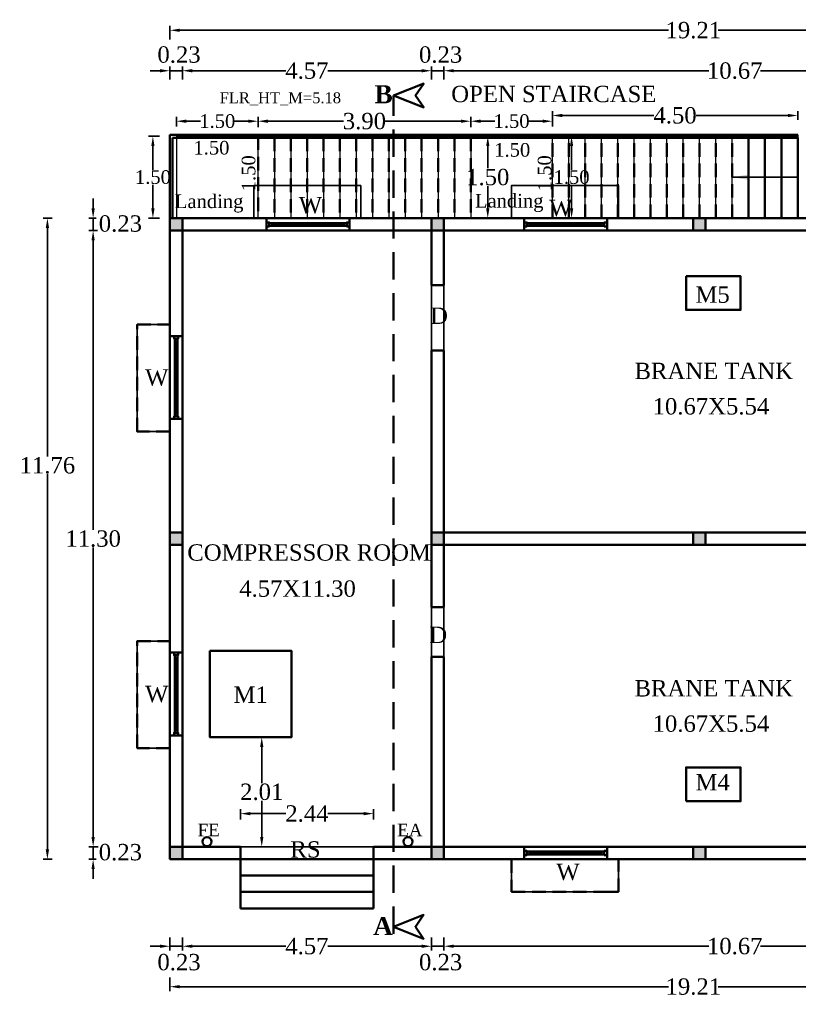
# Model space of a CAD drawing. Header units: metres. Extents: x 147 to 5559, y -3930 to 29.
# Drawn here: x 4047.87 to 4062.18, y -1621.3 to -1603.36 of the extents above; entities that cross this region are included whole.
import ezdxf
from ezdxf.enums import TextEntityAlignment as Align

# ---------------------------------------------------------------- set-up
doc = ezdxf.new("R2010")
doc.units = ezdxf.units.M
doc.header["$MEASUREMENT"] = 0
doc.header["$PDMODE"] = 66
doc.linetypes.add('DASHED', pattern=[0.75, 0.5, -0.25])
doc.linetypes.add('DASHED2', pattern=[0.375, 0.25, -0.125])
doc.layers.add('BLK_1_FLR_0_BLT_UP_AREA', color=45, linetype='Continuous', plot=False)
for name, color, linetype in [('BLK_1_FLR_0_CARPET_AREA', 10, 'Continuous'), ('BLK_1_FLR_0_CHAJJA', 6, 'Continuous'), ('BLK_1_FLR_0_EXIT_WIDTH_DOOR', 2, 'Continuous'), ('BLK_1_FLR_0_REGULAR_ROOM_1', 117, 'Continuous'), ('BLK_1_FLR_0_STAIR_1', 1, 'Continuous')]:
    doc.layers.add(name, color=color, linetype=linetype)
for name, color, linetype, lineweight in [('BLK_1_FLR_0_STAIR_1_FLIGHT_1', 7, 'Continuous', 0), ('BLK_1_FLR_0_STAIR_1_FLIGHT_2', 7, 'Continuous', 0), ('BLK_1_FLR_0_STAIR_1_LANDING_1', 7, 'Continuous', 0), ('DIST_EXIT', 7, 'Continuous', 0)]:
    doc.layers.add(name, color=color, linetype=linetype, lineweight=lineweight)
doc.styles.get("Standard").update_dxf_attribs({"font": 'times.ttf'})
doc.dimstyles.get("Standard").update_dxf_attribs({"dimtxt": 0.3, "dimasz": 0.18, "dimexe": 0.08, "dimexo": 0.5, "dimgap": 0.09, "dimtad": 0, "dimtih": 1, "dimtoh": 1, "dimzin": 0, "dimdsep": 46, "dimtxsty": 'Standard', "dimcen": 0.09, "dimadec": 0, "dimazin": 0, "dimtfac": 1, "dimtofl": 0, "dimtmove": 0, "dimatfit": 3, "dimfxl": 0, "dimtolj": 1, "dimtzin": 0, "dimarcsym": 0})
doc.dimstyles.new('STANDARD$0', dxfattribs={"dimtxt": 0.3, "dimasz": 0.18, "dimexe": 0.08, "dimexo": 0.5, "dimgap": 0.01, "dimtad": 0, "dimtih": 1, "dimtoh": 1, "dimzin": 1, "dimdsep": 46, "dimtxsty": 'Standard', "dimcen": 0.1, "dimadec": 3, "dimazin": 0, "dimtfac": 1, "dimtmove": 0, "dimatfit": 3, "dimfxl": 0, "dimtolj": 1, "dimtzin": 0, "dimarcsym": 0})

# ---------------------------------------------------------------- blocks, each defined once
blk = doc.blocks.new('*D10')
at = {"color": 0, "lineweight": -2}
for p, q in [((4048.463, -1607.004), (4048.297, -1607.004)), ((4048.377, -1607.184), (4048.377, -1611.377)), ((4048.377, -1618.584), (4048.377, -1611.703)), ((4048.463, -1618.764), (4048.297, -1618.764))]:
    blk.add_line(p, q, dxfattribs=at)
at = {"color": 0, "lineweight": 35}
for points in [[(4048.347, -1607.184), (4048.407, -1607.184), (4048.377, -1607.004)], [(4048.347, -1618.584), (4048.407, -1618.584), (4048.377, -1618.764)]]:
    blk.add_solid(points, dxfattribs=at)
at = {"layer": 'Defpoints', "color": 0, "lineweight": 35}
for p in [(4048.963, -1607.004), (4048.377, -1618.764), (4048.963, -1618.764)]:
    blk.add_point(p, dxfattribs=at)
at = {"color": 0, "lineweight": 35, "insert": (4048.377, -1611.54), "char_height": 0.3, "attachment_point": 5}
blk.add_mtext('\\A1;11.76', dxfattribs=at)
blk = doc.blocks.new('*D11')
at = {"color": 0, "lineweight": -2}
for p, q in [((4049.216, -1606.824), (4049.216, -1606.644)), ((4049.271, -1607.004), (4049.136, -1607.004)), ((4049.216, -1607.004), (4049.216, -1607.234)), ((4049.271, -1607.234), (4049.136, -1607.234)), ((4049.216, -1607.414), (4049.216, -1607.594))]:
    blk.add_line(p, q, dxfattribs=at)
at = {"color": 0, "lineweight": 35}
for points in [[(4049.186, -1606.824), (4049.246, -1606.824), (4049.216, -1607.004)], [(4049.186, -1607.414), (4049.246, -1607.414), (4049.216, -1607.234)]]:
    blk.add_solid(points, dxfattribs=at)
at = {"layer": 'Defpoints', "color": 0, "lineweight": 35}
for p in [(4049.771, -1607.004), (4049.216, -1607.234), (4049.771, -1607.234)]:
    blk.add_point(p, dxfattribs=at)
at = {"color": 0, "lineweight": 35, "insert": (4049.716, -1607.106), "char_height": 0.3, "attachment_point": 5}
blk.add_mtext('\\A1;0.23', dxfattribs=at)
blk = doc.blocks.new('*D12')
at = {"color": 0, "lineweight": -2}
for p, q in [((4050.854, -1604.464), (4050.854, -1604.221)), ((4051.034, -1604.301), (4052.754, -1604.301)), ((4055.244, -1604.301), (4053.523, -1604.301)), ((4055.424, -1604.464), (4055.424, -1604.221))]:
    blk.add_line(p, q, dxfattribs=at)
at = {"color": 0, "lineweight": 35}
for points in [[(4051.034, -1604.271), (4051.034, -1604.331), (4050.854, -1604.301)], [(4055.244, -1604.271), (4055.244, -1604.331), (4055.424, -1604.301)]]:
    blk.add_solid(points, dxfattribs=at)
at = {"layer": 'Defpoints', "color": 0, "lineweight": 35}
for p in [(4055.424, -1604.301), (4050.854, -1604.964), (4055.424, -1604.964)]:
    blk.add_point(p, dxfattribs=at)
at = {"color": 0, "lineweight": 35, "insert": (4053.139, -1604.301), "char_height": 0.3, "attachment_point": 5}
blk.add_mtext('\\A1;4.57', dxfattribs=at)
blk = doc.blocks.new('*D13')
at = {"color": 0, "lineweight": -2}
for p, q in [((4050.624, -1603.73), (4050.624, -1603.479)), ((4050.804, -1603.559), (4059.773, -1603.559)), ((4069.654, -1603.559), (4060.684, -1603.559)), ((4069.834, -1603.73), (4069.834, -1603.479))]:
    blk.add_line(p, q, dxfattribs=at)
at = {"color": 0, "lineweight": 35}
for points in [[(4050.804, -1603.529), (4050.804, -1603.589), (4050.624, -1603.559)], [(4069.654, -1603.529), (4069.654, -1603.589), (4069.834, -1603.559)]]:
    blk.add_solid(points, dxfattribs=at)
at = {"layer": 'Defpoints', "color": 0, "lineweight": 35}
for p in [(4069.834, -1603.559), (4050.624, -1604.23), (4069.834, -1604.23)]:
    blk.add_point(p, dxfattribs=at)
at = {"color": 0, "lineweight": 35, "insert": (4060.229, -1603.559), "char_height": 0.3, "attachment_point": 5}
blk.add_mtext('\\A1;19.21', dxfattribs=at)
blk = doc.blocks.new('*D14')
at = {"color": 0, "lineweight": -2}
for p, q in [((4050.444, -1604.301), (4050.264, -1604.301)), ((4050.624, -1604.464), (4050.624, -1604.221)), ((4050.854, -1604.301), (4050.624, -1604.301)), ((4050.854, -1604.464), (4050.854, -1604.221)), ((4051.034, -1604.301), (4051.214, -1604.301))]:
    blk.add_line(p, q, dxfattribs=at)
at = {"color": 0, "lineweight": 35}
for points in [[(4050.444, -1604.271), (4050.444, -1604.331), (4050.624, -1604.301)], [(4051.034, -1604.271), (4051.034, -1604.331), (4050.854, -1604.301)]]:
    blk.add_solid(points, dxfattribs=at)
at = {"layer": 'Defpoints', "color": 0, "lineweight": 35}
for p in [(4050.624, -1604.301), (4050.624, -1604.964), (4050.854, -1604.964)]:
    blk.add_point(p, dxfattribs=at)
at = {"color": 0, "lineweight": 35, "insert": (4050.792, -1604.007), "char_height": 0.3, "attachment_point": 5}
blk.add_mtext('\\A1;0.23', dxfattribs=at)
blk = doc.blocks.new('*D15')
at = {"color": 0, "lineweight": -2}
for p, q in [((4049.299, -1607.234), (4049.136, -1607.234)), ((4049.216, -1607.414), (4049.216, -1612.721)), ((4049.216, -1618.354), (4049.216, -1613.048)), ((4049.306, -1618.534), (4049.136, -1618.534))]:
    blk.add_line(p, q, dxfattribs=at)
at = {"color": 0, "lineweight": 35}
for points in [[(4049.186, -1607.414), (4049.246, -1607.414), (4049.216, -1607.234)], [(4049.186, -1618.354), (4049.246, -1618.354), (4049.216, -1618.534)]]:
    blk.add_solid(points, dxfattribs=at)
at = {"layer": 'Defpoints', "color": 0, "lineweight": 35}
for p in [(4049.216, -1607.234), (4049.799, -1607.234), (4049.806, -1618.534)]:
    blk.add_point(p, dxfattribs=at)
at = {"color": 0, "lineweight": 35, "insert": (4049.216, -1612.884), "char_height": 0.3, "attachment_point": 5}
blk.add_mtext('\\A1;11.30', dxfattribs=at)
blk = doc.blocks.new('*D16')
at = {"color": 0, "lineweight": -2}
for p, q in [((4055.654, -1604.464), (4055.654, -1604.221)), ((4055.834, -1604.301), (4060.516, -1604.301)), ((4066.144, -1604.301), (4061.461, -1604.301)), ((4066.324, -1604.464), (4066.324, -1604.221))]:
    blk.add_line(p, q, dxfattribs=at)
at = {"color": 0, "lineweight": 35}
for points in [[(4055.834, -1604.271), (4055.834, -1604.331), (4055.654, -1604.301)], [(4066.144, -1604.271), (4066.144, -1604.331), (4066.324, -1604.301)]]:
    blk.add_solid(points, dxfattribs=at)
at = {"layer": 'Defpoints', "color": 0, "lineweight": 35}
for p in [(4066.324, -1604.301), (4055.654, -1604.964), (4066.324, -1604.964)]:
    blk.add_point(p, dxfattribs=at)
at = {"color": 0, "lineweight": 35, "insert": (4060.989, -1604.301), "char_height": 0.3, "attachment_point": 5}
blk.add_mtext('\\A1;10.67', dxfattribs=at)
blk = doc.blocks.new('*D17')
at = {"color": 0, "lineweight": -2}
for p, q in [((4055.244, -1604.301), (4055.064, -1604.301)), ((4055.424, -1604.464), (4055.424, -1604.221)), ((4055.654, -1604.301), (4055.424, -1604.301)), ((4055.654, -1604.464), (4055.654, -1604.221)), ((4055.834, -1604.301), (4056.014, -1604.301))]:
    blk.add_line(p, q, dxfattribs=at)
at = {"color": 0, "lineweight": 35}
for points in [[(4055.244, -1604.271), (4055.244, -1604.331), (4055.424, -1604.301)], [(4055.834, -1604.271), (4055.834, -1604.331), (4055.654, -1604.301)]]:
    blk.add_solid(points, dxfattribs=at)
at = {"layer": 'Defpoints', "color": 0, "lineweight": 35}
for p in [(4055.424, -1604.301), (4055.424, -1604.964), (4055.654, -1604.964)]:
    blk.add_point(p, dxfattribs=at)
at = {"color": 0, "lineweight": 35, "insert": (4055.592, -1604.007), "char_height": 0.3, "attachment_point": 5}
blk.add_mtext('\\A1;0.23', dxfattribs=at)
blk = doc.blocks.new('*D21')
at = {"color": 0, "lineweight": -2}
for p, q in [((4049.216, -1618.354), (4049.216, -1618.174)), ((4049.271, -1618.534), (4049.136, -1618.534)), ((4049.216, -1618.534), (4049.216, -1618.764)), ((4049.271, -1618.764), (4049.136, -1618.764)), ((4049.216, -1618.944), (4049.216, -1619.124))]:
    blk.add_line(p, q, dxfattribs=at)
at = {"color": 0, "lineweight": 35}
for points in [[(4049.186, -1618.354), (4049.246, -1618.354), (4049.216, -1618.534)], [(4049.186, -1618.944), (4049.246, -1618.944), (4049.216, -1618.764)]]:
    blk.add_solid(points, dxfattribs=at)
at = {"layer": 'Defpoints', "color": 0, "lineweight": 35}
for p in [(4049.771, -1618.534), (4049.216, -1618.764), (4049.771, -1618.764)]:
    blk.add_point(p, dxfattribs=at)
at = {"color": 0, "lineweight": 35, "insert": (4049.716, -1618.636), "char_height": 0.3, "attachment_point": 5}
blk.add_mtext('\\A1;0.23', dxfattribs=at)
blk = doc.blocks.new('*D26')
at = {"color": 0, "lineweight": -2}
for p, q in [((4050.854, -1620.197), (4050.854, -1620.439)), ((4055.424, -1620.197), (4055.424, -1620.439)), ((4051.034, -1620.359), (4052.754, -1620.359)), ((4055.244, -1620.359), (4053.523, -1620.359))]:
    blk.add_line(p, q, dxfattribs=at)
at = {"color": 0, "lineweight": 35}
for points in [[(4051.034, -1620.329), (4051.034, -1620.389), (4050.854, -1620.359)], [(4055.244, -1620.329), (4055.244, -1620.389), (4055.424, -1620.359)]]:
    blk.add_solid(points, dxfattribs=at)
at = {"layer": 'Defpoints', "color": 0, "lineweight": 35}
for p in [(4050.854, -1619.697), (4055.424, -1619.697), (4055.424, -1620.359)]:
    blk.add_point(p, dxfattribs=at)
at = {"color": 0, "lineweight": 35, "insert": (4053.139, -1620.359), "char_height": 0.3, "attachment_point": 5}
blk.add_mtext('\\A1;4.57', dxfattribs=at)
blk = doc.blocks.new('*D27')
at = {"color": 0, "lineweight": -2}
for p, q in [((4050.624, -1620.93), (4050.624, -1621.181)), ((4069.834, -1620.93), (4069.834, -1621.181)), ((4050.804, -1621.101), (4059.773, -1621.101)), ((4069.654, -1621.101), (4060.684, -1621.101))]:
    blk.add_line(p, q, dxfattribs=at)
at = {"color": 0, "lineweight": 35}
for points in [[(4050.804, -1621.071), (4050.804, -1621.131), (4050.624, -1621.101)], [(4069.654, -1621.071), (4069.654, -1621.131), (4069.834, -1621.101)]]:
    blk.add_solid(points, dxfattribs=at)
at = {"layer": 'Defpoints', "color": 0, "lineweight": 35}
for p in [(4050.624, -1620.43), (4069.834, -1620.43), (4069.834, -1621.101)]:
    blk.add_point(p, dxfattribs=at)
at = {"color": 0, "lineweight": 35, "insert": (4060.229, -1621.101), "char_height": 0.3, "attachment_point": 5}
blk.add_mtext('\\A1;19.21', dxfattribs=at)
blk = doc.blocks.new('*D28')
at = {"color": 0, "lineweight": -2}
for p, q in [((4050.624, -1620.197), (4050.624, -1620.439)), ((4050.854, -1620.197), (4050.854, -1620.439)), ((4050.444, -1620.359), (4050.264, -1620.359)), ((4050.854, -1620.359), (4050.624, -1620.359)), ((4051.034, -1620.359), (4051.214, -1620.359))]:
    blk.add_line(p, q, dxfattribs=at)
at = {"color": 0, "lineweight": 35}
for points in [[(4050.444, -1620.329), (4050.444, -1620.389), (4050.624, -1620.359)], [(4051.034, -1620.329), (4051.034, -1620.389), (4050.854, -1620.359)]]:
    blk.add_solid(points, dxfattribs=at)
at = {"layer": 'Defpoints', "color": 0, "lineweight": 35}
for p in [(4050.624, -1619.697), (4050.854, -1619.697), (4050.624, -1620.359)]:
    blk.add_point(p, dxfattribs=at)
at = {"color": 0, "lineweight": 35, "insert": (4050.792, -1620.653), "char_height": 0.3, "attachment_point": 5}
blk.add_mtext('\\A1;0.23', dxfattribs=at)
blk = doc.blocks.new('*D29')
at = {"color": 0, "lineweight": -2}
for p, q in [((4055.654, -1620.197), (4055.654, -1620.439)), ((4066.324, -1620.197), (4066.324, -1620.439)), ((4055.834, -1620.359), (4060.516, -1620.359)), ((4066.144, -1620.359), (4061.461, -1620.359))]:
    blk.add_line(p, q, dxfattribs=at)
at = {"color": 0, "lineweight": 35}
for points in [[(4055.834, -1620.329), (4055.834, -1620.389), (4055.654, -1620.359)], [(4066.144, -1620.329), (4066.144, -1620.389), (4066.324, -1620.359)]]:
    blk.add_solid(points, dxfattribs=at)
at = {"layer": 'Defpoints', "color": 0, "lineweight": 35}
for p in [(4055.654, -1619.697), (4066.324, -1619.697), (4066.324, -1620.359)]:
    blk.add_point(p, dxfattribs=at)
at = {"color": 0, "lineweight": 35, "insert": (4060.989, -1620.359), "char_height": 0.3, "attachment_point": 5}
blk.add_mtext('\\A1;10.67', dxfattribs=at)
blk = doc.blocks.new('*D30')
at = {"color": 0, "lineweight": -2}
for p, q in [((4055.424, -1620.197), (4055.424, -1620.439)), ((4055.654, -1620.197), (4055.654, -1620.439)), ((4055.244, -1620.359), (4055.064, -1620.359)), ((4055.654, -1620.359), (4055.424, -1620.359)), ((4055.834, -1620.359), (4056.014, -1620.359))]:
    blk.add_line(p, q, dxfattribs=at)
at = {"color": 0, "lineweight": 35}
for points in [[(4055.244, -1620.329), (4055.244, -1620.389), (4055.424, -1620.359)], [(4055.834, -1620.329), (4055.834, -1620.389), (4055.654, -1620.359)]]:
    blk.add_solid(points, dxfattribs=at)
at = {"layer": 'Defpoints', "color": 0, "lineweight": 35}
for p in [(4055.424, -1619.697), (4055.654, -1619.697), (4055.424, -1620.359)]:
    blk.add_point(p, dxfattribs=at)
at = {"color": 0, "lineweight": 35, "insert": (4055.592, -1620.653), "char_height": 0.3, "attachment_point": 5}
blk.add_mtext('\\A1;0.23', dxfattribs=at)
blk = doc.blocks.new('*D96')
at = {"layer": 'BLK_1_FLR_0_EXIT_WIDTH_DOOR', "color": 0, "lineweight": -2}
for p, q in [((4051.919, -1618.034), (4051.919, -1617.847)), ((4052.099, -1617.927), (4052.754, -1617.927)), ((4054.179, -1617.927), (4053.524, -1617.927)), ((4054.359, -1618.034), (4054.359, -1617.847))]:
    blk.add_line(p, q, dxfattribs=at)
at = {"layer": 'BLK_1_FLR_0_EXIT_WIDTH_DOOR', "color": 0, "lineweight": 35}
for points in [[(4052.099, -1617.897), (4052.099, -1617.957), (4051.919, -1617.927)], [(4054.179, -1617.897), (4054.179, -1617.957), (4054.359, -1617.927)]]:
    blk.add_solid(points, dxfattribs=at)
at = {"layer": 'Defpoints', "color": 0, "lineweight": 35}
for p in [(4054.359, -1617.927), (4051.919, -1618.534), (4054.359, -1618.534)]:
    blk.add_point(p, dxfattribs=at)
at = {"layer": 'BLK_1_FLR_0_EXIT_WIDTH_DOOR', "color": 0, "lineweight": 35, "insert": (4053.139, -1617.927), "char_height": 0.3, "attachment_point": 5}
blk.add_mtext('\\A1;2.44', dxfattribs=at)
blk = doc.blocks.new('*D97')
at = {"layer": 'Defpoints', "color": 0, "lineweight": 35}
for p in [(4052.496, -1616.524), (4052.31, -1618.534), (4052.496, -1618.534)]:
    blk.add_point(p, dxfattribs=at)
at = {"layer": 'DIST_EXIT', "color": 0, "lineweight": -2}
for p, q in [((4051.996, -1616.524), (4052.23, -1616.524)), ((4052.31, -1616.704), (4052.31, -1617.366)), ((4052.31, -1618.354), (4052.31, -1617.692)), ((4051.996, -1618.534), (4052.23, -1618.534))]:
    blk.add_line(p, q, dxfattribs=at)
at = {"layer": 'DIST_EXIT', "color": 0, "lineweight": 35}
for points in [[(4052.28, -1616.704), (4052.34, -1616.704), (4052.31, -1616.524)], [(4052.28, -1618.354), (4052.34, -1618.354), (4052.31, -1618.534)]]:
    blk.add_solid(points, dxfattribs=at)
at = {"layer": 'DIST_EXIT', "color": 0, "lineweight": 35, "insert": (4052.31, -1617.529), "char_height": 0.3, "attachment_point": 5}
blk.add_mtext('\\A1;2.01', dxfattribs=at)
blk = doc.blocks.new('*D102')
at = {"layer": 'BLK_1_FLR_0_STAIR_1_LANDING_1', "color": 0, "lineweight": -2}
for p, q in [((4050.744, -1605.322), (4050.744, -1605.147)), ((4050.924, -1605.227), (4051.189, -1605.227)), ((4052.064, -1605.227), (4051.798, -1605.227)), ((4052.244, -1605.322), (4052.244, -1605.147))]:
    blk.add_line(p, q, dxfattribs=at)
at = {"layer": 'BLK_1_FLR_0_STAIR_1_LANDING_1', "color": 0, "lineweight": 35}
for points in [[(4050.924, -1605.197), (4050.924, -1605.257), (4050.744, -1605.227)], [(4052.064, -1605.197), (4052.064, -1605.257), (4052.244, -1605.227)]]:
    blk.add_solid(points, dxfattribs=at)
at = {"layer": 'Defpoints', "color": 0, "lineweight": 35}
for p in [(4050.744, -1605.227), (4050.744, -1605.822), (4052.244, -1605.822)]:
    blk.add_point(p, dxfattribs=at)
at = {"layer": 'BLK_1_FLR_0_STAIR_1_LANDING_1', "color": 0, "lineweight": 35, "insert": (4051.494, -1605.227), "char_height": 0.25, "attachment_point": 5}
blk.add_mtext('\\A1;1.50', dxfattribs=at)
blk = doc.blocks.new('*D103')
at = {"layer": 'BLK_1_FLR_0_STAIR_1_LANDING_1', "color": 0, "lineweight": -2}
for p, q in [((4050.434, -1605.504), (4050.233, -1605.504)), ((4050.313, -1605.684), (4050.313, -1606.117)), ((4050.313, -1606.824), (4050.313, -1606.392)), ((4050.434, -1607.004), (4050.233, -1607.004))]:
    blk.add_line(p, q, dxfattribs=at)
at = {"layer": 'BLK_1_FLR_0_STAIR_1_LANDING_1', "color": 0, "lineweight": 35}
for points in [[(4050.283, -1605.684), (4050.343, -1605.684), (4050.313, -1605.504)], [(4050.283, -1606.824), (4050.343, -1606.824), (4050.313, -1607.004)]]:
    blk.add_solid(points, dxfattribs=at)
at = {"layer": 'Defpoints', "color": 0, "lineweight": 35}
for p in [(4050.934, -1605.504), (4050.313, -1607.004), (4050.934, -1607.004)]:
    blk.add_point(p, dxfattribs=at)
at = {"layer": 'BLK_1_FLR_0_STAIR_1_LANDING_1', "color": 0, "lineweight": 35, "insert": (4050.313, -1606.254), "char_height": 0.25, "attachment_point": 5}
blk.add_mtext('\\A1;1.50', dxfattribs=at)
blk = doc.blocks.new('*D104')
at = {"layer": 'BLK_1_FLR_0_STAIR_1_FLIGHT_1', "color": 0, "lineweight": -2}
for p, q in [((4057.644, -1605.199), (4057.644, -1605.042)), ((4062.144, -1605.199), (4062.144, -1605.042)), ((4057.824, -1605.122), (4059.507, -1605.122)), ((4061.964, -1605.122), (4060.28, -1605.122))]:
    blk.add_line(p, q, dxfattribs=at)
at = {"layer": 'BLK_1_FLR_0_STAIR_1_FLIGHT_1', "color": 0, "lineweight": 35}
for points in [[(4057.824, -1605.092), (4057.824, -1605.152), (4057.644, -1605.122)], [(4061.964, -1605.092), (4061.964, -1605.152), (4062.144, -1605.122)]]:
    blk.add_solid(points, dxfattribs=at)
at = {"layer": 'Defpoints', "color": 0, "lineweight": 35}
for p in [(4057.644, -1605.122), (4057.644, -1605.699), (4062.144, -1605.699)]:
    blk.add_point(p, dxfattribs=at)
at = {"layer": 'BLK_1_FLR_0_STAIR_1_FLIGHT_1', "color": 0, "lineweight": 35, "insert": (4059.894, -1605.122), "char_height": 0.3, "attachment_point": 5}
blk.add_mtext('\\A1;4.50', dxfattribs=at)
blk = doc.blocks.new('*D106')
at = {"layer": 'BLK_1_FLR_0_STAIR_1_FLIGHT_2', "color": 0, "lineweight": -2}
for p, q in [((4052.244, -1605.337), (4052.244, -1605.147)), ((4052.424, -1605.227), (4053.813, -1605.227)), ((4055.964, -1605.227), (4054.574, -1605.227)), ((4056.144, -1605.337), (4056.144, -1605.147))]:
    blk.add_line(p, q, dxfattribs=at)
at = {"layer": 'BLK_1_FLR_0_STAIR_1_FLIGHT_2', "color": 0, "lineweight": 35}
for points in [[(4052.424, -1605.197), (4052.424, -1605.257), (4052.244, -1605.227)], [(4055.964, -1605.197), (4055.964, -1605.257), (4056.144, -1605.227)]]:
    blk.add_solid(points, dxfattribs=at)
at = {"layer": 'Defpoints', "color": 0, "lineweight": 35}
for p in [(4056.144, -1605.227), (4052.244, -1605.837), (4056.144, -1605.837)]:
    blk.add_point(p, dxfattribs=at)
at = {"layer": 'BLK_1_FLR_0_STAIR_1_FLIGHT_2', "color": 0, "lineweight": 35, "insert": (4054.194, -1605.227), "char_height": 0.3, "attachment_point": 5}
blk.add_mtext('\\A1;3.90', dxfattribs=at)
blk = doc.blocks.new('*D107')
at = {"layer": 'BLK_1_FLR_0_STAIR_1_FLIGHT_2', "color": 0, "lineweight": -2}
for p, q in [((4056.375, -1605.504), (4056.537, -1605.504)), ((4056.457, -1605.684), (4056.457, -1606.091)), ((4056.457, -1606.824), (4056.457, -1606.418)), ((4056.375, -1607.004), (4056.537, -1607.004))]:
    blk.add_line(p, q, dxfattribs=at)
at = {"layer": 'BLK_1_FLR_0_STAIR_1_FLIGHT_2', "color": 0, "lineweight": 35}
for points in [[(4056.427, -1605.684), (4056.487, -1605.684), (4056.457, -1605.504)], [(4056.427, -1606.824), (4056.487, -1606.824), (4056.457, -1607.004)]]:
    blk.add_solid(points, dxfattribs=at)
at = {"layer": 'Defpoints', "color": 0, "lineweight": 35}
for p in [(4055.875, -1605.504), (4055.875, -1607.004), (4056.457, -1607.004)]:
    blk.add_point(p, dxfattribs=at)
at = {"layer": 'BLK_1_FLR_0_STAIR_1_FLIGHT_2', "color": 0, "lineweight": 35, "insert": (4056.457, -1606.254), "char_height": 0.3, "attachment_point": 5}
blk.add_mtext('\\A1;1.50', dxfattribs=at)
blk = doc.blocks.new('*D108')
at = {"layer": 'BLK_1_FLR_0_STAIR_1_LANDING_1', "color": 0, "lineweight": -2}
for p, q in [((4056.144, -1605.322), (4056.144, -1605.147)), ((4056.324, -1605.227), (4056.589, -1605.227)), ((4057.464, -1605.227), (4057.198, -1605.227)), ((4057.644, -1605.322), (4057.644, -1605.147))]:
    blk.add_line(p, q, dxfattribs=at)
at = {"layer": 'BLK_1_FLR_0_STAIR_1_LANDING_1', "color": 0, "lineweight": 35}
for points in [[(4056.324, -1605.197), (4056.324, -1605.257), (4056.144, -1605.227)], [(4057.464, -1605.197), (4057.464, -1605.257), (4057.644, -1605.227)]]:
    blk.add_solid(points, dxfattribs=at)
at = {"layer": 'Defpoints', "color": 0, "lineweight": 35}
for p in [(4056.144, -1605.227), (4056.144, -1605.822), (4057.644, -1605.822)]:
    blk.add_point(p, dxfattribs=at)
at = {"layer": 'BLK_1_FLR_0_STAIR_1_LANDING_1', "color": 0, "lineweight": 35, "insert": (4056.894, -1605.227), "char_height": 0.25, "attachment_point": 5}
blk.add_mtext('\\A1;1.50', dxfattribs=at)
blk = doc.blocks.new('*D109')
at = {"layer": 'BLK_1_FLR_0_STAIR_1_LANDING_1', "color": 0, "lineweight": -2}
for p, q in [((4058.116, -1605.504), (4057.915, -1605.504)), ((4057.995, -1605.684), (4057.995, -1606.117)), ((4057.995, -1606.824), (4057.995, -1606.392)), ((4058.116, -1607.004), (4057.915, -1607.004))]:
    blk.add_line(p, q, dxfattribs=at)
at = {"layer": 'BLK_1_FLR_0_STAIR_1_LANDING_1', "color": 0, "lineweight": 35}
for points in [[(4057.965, -1605.684), (4058.025, -1605.684), (4057.995, -1605.504)], [(4057.965, -1606.824), (4058.025, -1606.824), (4057.995, -1607.004)]]:
    blk.add_solid(points, dxfattribs=at)
at = {"layer": 'Defpoints', "color": 0, "lineweight": 35}
for p in [(4058.616, -1605.504), (4057.995, -1607.004), (4058.616, -1607.004)]:
    blk.add_point(p, dxfattribs=at)
at = {"layer": 'BLK_1_FLR_0_STAIR_1_LANDING_1', "color": 0, "lineweight": 35, "insert": (4057.995, -1606.254), "char_height": 0.25, "attachment_point": 5}
blk.add_mtext('\\A1;1.50', dxfattribs=at)

msp = doc.modelspace()

# ---------------------------------------------------------------- hatches: boundary and pattern name
at = {"lineweight": 35}
for points in [[(4050.854, -1607.234), (4050.854, -1607.004), (4050.624, -1607.004), (4050.624, -1607.234)], [(4055.654, -1607.234), (4055.654, -1607.004), (4055.424, -1607.004), (4055.424, -1607.234)], [(4060.454, -1607.234), (4060.454, -1607.004), (4060.224, -1607.004), (4060.224, -1607.234)], [(4050.854, -1612.999), (4050.854, -1612.769), (4050.624, -1612.769), (4050.624, -1612.999)], [(4055.654, -1612.999), (4055.654, -1612.769), (4055.424, -1612.769), (4055.424, -1612.999)], [(4060.454, -1612.999), (4060.454, -1612.769), (4060.224, -1612.769), (4060.224, -1612.999)], [(4050.854, -1618.764), (4050.854, -1618.534), (4050.624, -1618.534), (4050.624, -1618.764)], [(4055.654, -1618.764), (4055.654, -1618.534), (4055.424, -1618.534), (4055.424, -1618.764)], [(4060.454, -1618.764), (4060.454, -1618.534), (4060.224, -1618.534), (4060.224, -1618.764)]]:
    msp.add_hatch(color=256, dxfattribs=at).paths.add_polyline_path(points)

# ---------------------------------------------------------------- linework, layer by layer
for p, q in [((4050.624, -1607.004), (4050.624, -1605.479)), ((4050.624, -1605.479), (4062.144, -1605.479)), ((4050.674, -1607.004), (4050.674, -1605.529)), ((4050.674, -1605.529), (4062.144, -1605.529)), ((4061.244, -1607.004), (4061.244, -1605.529)), ((4061.544, -1607.004), (4061.544, -1605.529)), ((4061.844, -1607.004), (4061.844, -1605.529)), ((4062.144, -1607.004), (4062.144, -1605.529)), ((4050.624, -1607.004), (4069.834, -1607.004)), ((4050.624, -1607.004), (4050.624, -1618.764)), ((4050.854, -1607.234), (4068.019, -1607.234)), ((4050.854, -1618.534), (4050.854, -1607.234)), ((4055.424, -1608.234), (4055.424, -1607.234)), ((4055.654, -1608.234), (4055.654, -1607.234)), ((4055.424, -1608.234), (4055.654, -1608.234)), ((4055.424, -1609.434), (4055.654, -1609.434)), ((4055.424, -1614.139), (4055.424, -1609.434)), ((4055.654, -1614.139), (4055.654, -1609.434)), ((4055.424, -1612.769), (4066.554, -1612.769)), ((4055.424, -1612.999), (4066.554, -1612.999)), ((4055.424, -1618.534), (4055.424, -1615.049)), ((4055.654, -1618.534), (4055.654, -1615.049)), ((4051.919, -1618.534), (4050.854, -1618.534)), ((4051.919, -1618.534), (4051.919, -1619.664)), ((4066.554, -1618.534), (4054.359, -1618.534)), ((4054.359, -1618.534), (4054.359, -1619.664)), ((4069.834, -1618.764), (4050.624, -1618.764)), ((4054.359, -1619.064), (4051.919, -1619.064)), ((4054.359, -1619.364), (4051.919, -1619.364)), ((4054.359, -1619.664), (4051.919, -1619.664))]:
    msp.add_line(p, q, dxfattribs=at)
at = {"linetype": 'DASHED2', "lineweight": 35}
for p, q in [((4052.244, -1605.504), (4052.244, -1607.004)), ((4052.544, -1605.529), (4052.544, -1607.004)), ((4052.844, -1605.529), (4052.844, -1607.004)), ((4053.144, -1605.529), (4053.144, -1607.004)), ((4053.444, -1605.529), (4053.444, -1607.004)), ((4053.744, -1605.529), (4053.744, -1607.004)), ((4054.044, -1605.529), (4054.044, -1607.004)), ((4054.344, -1605.529), (4054.344, -1607.004)), ((4054.644, -1605.529), (4054.644, -1607.004)), ((4054.944, -1605.529), (4054.944, -1607.004)), ((4055.244, -1605.529), (4055.244, -1607.004)), ((4055.544, -1605.529), (4055.544, -1607.004)), ((4055.844, -1605.529), (4055.844, -1607.004)), ((4056.144, -1605.529), (4056.144, -1607.004)), ((4057.644, -1607.004), (4057.644, -1605.529)), ((4057.944, -1607.004), (4057.944, -1605.529)), ((4058.244, -1607.004), (4058.244, -1605.529)), ((4058.544, -1607.004), (4058.544, -1605.529)), ((4058.844, -1607.004), (4058.844, -1605.529)), ((4059.144, -1607.004), (4059.144, -1605.529)), ((4059.444, -1607.004), (4059.444, -1605.529)), ((4059.744, -1607.004), (4059.744, -1605.529)), ((4060.044, -1607.004), (4060.044, -1605.529)), ((4060.344, -1607.004), (4060.344, -1605.529)), ((4060.644, -1607.004), (4060.644, -1605.529)), ((4060.944, -1607.004), (4060.944, -1605.529))]:
    msp.add_line(p, q, dxfattribs=at)
at = {"lineweight": 35, "ltscale": 0.5}
for p, q in [((4053.819, -1607.094), (4052.499, -1607.094)), ((4052.499, -1607.119), (4053.819, -1607.119)), ((4053.819, -1607.144), (4052.499, -1607.144)), ((4058.545, -1607.094), (4057.225, -1607.094)), ((4057.225, -1607.119), (4058.545, -1607.119)), ((4058.545, -1607.144), (4057.225, -1607.144)), ((4050.714, -1610.588), (4050.714, -1609.268)), ((4050.739, -1609.268), (4050.739, -1610.588)), ((4050.764, -1610.588), (4050.764, -1609.268)), ((4050.714, -1616.393), (4050.714, -1615.073)), ((4050.739, -1615.073), (4050.739, -1616.393)), ((4050.764, -1616.393), (4050.764, -1615.073)), ((4058.545, -1618.624), (4057.225, -1618.624)), ((4057.225, -1618.649), (4058.545, -1618.649)), ((4058.545, -1618.674), (4057.225, -1618.674))]:
    msp.add_line(p, q, dxfattribs=at)
at = {"lineweight": 35}
for points in [[(4054.728, -1604.755), (4055.282, -1604.974), (4055.131, -1604.756), (4055.283, -1604.537), (4054.728, -1604.755)], [(4055.424, -1614.139), (4055.654, -1614.139)], [(4055.424, -1615.049), (4055.654, -1615.049)], [(4054.725, -1620.002), (4055.279, -1620.221), (4055.129, -1620.003), (4055.28, -1619.784), (4054.725, -1620.002)]]:
    msp.add_lwpolyline(points, dxfattribs=at)
at = {"linetype": 'DASHED', "lineweight": 35}
msp.add_lwpolyline([(4054.725, -1620.13), (4054.728, -1604.755)], dxfattribs=at)
at = {"lineweight": 35}
for points in [[(4050.624, -1607.234), (4050.854, -1607.234), (4050.854, -1607.004), (4050.624, -1607.004)], [(4055.424, -1607.234), (4055.654, -1607.234), (4055.654, -1607.004), (4055.424, -1607.004)], [(4060.224, -1607.234), (4060.454, -1607.234), (4060.454, -1607.004), (4060.224, -1607.004)], [(4060.096, -1608.069), (4060.096, -1608.689), (4061.096, -1608.689), (4061.096, -1608.069)], [(4050.624, -1612.999), (4050.854, -1612.999), (4050.854, -1612.769), (4050.624, -1612.769)], [(4055.424, -1612.999), (4055.654, -1612.999), (4055.654, -1612.769), (4055.424, -1612.769)], [(4060.224, -1612.999), (4060.454, -1612.999), (4060.454, -1612.769), (4060.224, -1612.769)], [(4051.356, -1614.942), (4052.856, -1614.942), (4052.856, -1616.524), (4051.356, -1616.524)], [(4060.096, -1617.7), (4060.096, -1617.08), (4061.096, -1617.08), (4061.096, -1617.7)], [(4050.624, -1618.764), (4050.854, -1618.764), (4050.854, -1618.534), (4050.624, -1618.534)], [(4055.424, -1618.764), (4055.654, -1618.764), (4055.654, -1618.534), (4055.424, -1618.534)], [(4060.224, -1618.764), (4060.454, -1618.764), (4060.454, -1618.534), (4060.224, -1618.534)]]:
    msp.add_lwpolyline(points, close=True, dxfattribs=at)
at = {"lineweight": 35, "ltscale": 0.01}
for points in [[(4053.919, -1607.004), (4052.399, -1607.004), (4052.399, -1607.234), (4053.919, -1607.234)], [(4058.645, -1607.004), (4057.125, -1607.004), (4057.125, -1607.234), (4058.645, -1607.234)], [(4050.624, -1610.688), (4050.624, -1609.168), (4050.854, -1609.168), (4050.854, -1610.688)], [(4050.624, -1616.493), (4050.624, -1614.973), (4050.854, -1614.973), (4050.854, -1616.493)], [(4058.645, -1618.764), (4057.125, -1618.764), (4057.125, -1618.534), (4058.645, -1618.534)]]:
    msp.add_lwpolyline(points, close=True, dxfattribs=at)
at = {"lineweight": 35, "ltscale": 0.5}
for points in [[(4052.399, -1607.157), (4052.399, -1607.082), (4052.449, -1607.082), (4052.449, -1607.157)], [(4052.449, -1607.094), (4052.499, -1607.094), (4052.499, -1607.144), (4052.449, -1607.144)], [(4053.869, -1607.094), (4053.819, -1607.094), (4053.819, -1607.144), (4053.869, -1607.144)], [(4053.919, -1607.157), (4053.919, -1607.082), (4053.869, -1607.082), (4053.869, -1607.157)], [(4057.125, -1607.157), (4057.125, -1607.082), (4057.175, -1607.082), (4057.175, -1607.157)], [(4057.175, -1607.094), (4057.225, -1607.094), (4057.225, -1607.144), (4057.175, -1607.144)], [(4058.595, -1607.094), (4058.545, -1607.094), (4058.545, -1607.144), (4058.595, -1607.144)], [(4058.645, -1607.157), (4058.645, -1607.082), (4058.595, -1607.082), (4058.595, -1607.157)], [(4050.776, -1609.168), (4050.701, -1609.168), (4050.701, -1609.218), (4050.776, -1609.218)], [(4050.714, -1609.218), (4050.714, -1609.268), (4050.764, -1609.268), (4050.764, -1609.218)], [(4050.714, -1610.638), (4050.714, -1610.588), (4050.764, -1610.588), (4050.764, -1610.638)], [(4050.776, -1610.688), (4050.701, -1610.688), (4050.701, -1610.638), (4050.776, -1610.638)], [(4050.776, -1614.973), (4050.701, -1614.973), (4050.701, -1615.023), (4050.776, -1615.023)], [(4050.714, -1615.023), (4050.714, -1615.073), (4050.764, -1615.073), (4050.764, -1615.023)], [(4050.776, -1616.493), (4050.701, -1616.493), (4050.701, -1616.443), (4050.776, -1616.443)], [(4050.714, -1616.443), (4050.714, -1616.393), (4050.764, -1616.393), (4050.764, -1616.443)], [(4057.125, -1618.612), (4057.125, -1618.687), (4057.175, -1618.687), (4057.175, -1618.612)], [(4057.175, -1618.674), (4057.225, -1618.674), (4057.225, -1618.624), (4057.175, -1618.624)], [(4058.595, -1618.674), (4058.545, -1618.674), (4058.545, -1618.624), (4058.595, -1618.624)], [(4058.645, -1618.612), (4058.645, -1618.687), (4058.595, -1618.687), (4058.595, -1618.612)]]:
    msp.add_lwpolyline(points, close=True, dxfattribs=at)
at = {"linetype": 'DASHED2', "lineweight": 35}
for points in [[(4050.624, -1610.688), (4050.624, -1610.918), (4050.024, -1610.918), (4050.024, -1608.958), (4050.624, -1608.958)], [(4050.624, -1616.493), (4050.624, -1616.723), (4050.024, -1616.723), (4050.024, -1614.763), (4050.624, -1614.763)], [(4057.125, -1618.764), (4056.895, -1618.764), (4056.895, -1619.364), (4058.645, -1619.364), (4058.855, -1619.364), (4058.855, -1618.764)]]:
    msp.add_lwpolyline(points, dxfattribs=at)
at = {"lineweight": 35}
for centre in [(4051.304, -1618.44), (4054.995, -1618.44)]:
    msp.add_circle(centre, 0.0839, dxfattribs=at)
at = {"layer": 'BLK_1_FLR_0_BLT_UP_AREA', "color": 45}
msp.add_lwpolyline([(4050.624, -1605.479), (4062.144, -1605.479), (4062.144, -1607.004), (4069.834, -1607.004), (4069.834, -1618.764), (4050.624, -1618.764)], close=True, dxfattribs=at)
at = {"layer": 'BLK_1_FLR_0_CARPET_AREA', "color": 1}
for points in [[(4055.424, -1607.234), (4050.854, -1607.234), (4050.854, -1618.534), (4055.424, -1618.534)], [(4066.324, -1607.234), (4055.654, -1607.234), (4055.654, -1612.769), (4066.324, -1612.769)], [(4066.324, -1612.999), (4055.654, -1612.999), (4055.654, -1618.534), (4066.324, -1618.534)]]:
    msp.add_lwpolyline(points, close=True, dxfattribs=at)
at = {"layer": 'BLK_1_FLR_0_CHAJJA'}
for points in [[(4054.126, -1606.404), (4052.166, -1606.404), (4052.166, -1607.004), (4054.126, -1607.004)], [(4058.855, -1606.404), (4056.895, -1606.404), (4056.895, -1607.004), (4058.855, -1607.004)], [(4050.624, -1610.918), (4050.624, -1608.958), (4050.024, -1608.958), (4050.024, -1610.918)], [(4050.624, -1616.723), (4050.624, -1614.763), (4050.024, -1614.763), (4050.024, -1616.723)], [(4058.855, -1618.764), (4056.895, -1618.764), (4056.895, -1619.364), (4058.855, -1619.364)]]:
    msp.add_lwpolyline(points, close=True, dxfattribs=at)
at = {"layer": 'BLK_1_FLR_0_REGULAR_ROOM_1', "color": 4}
for points in [[(4055.424, -1607.234), (4050.854, -1607.234), (4050.854, -1618.534), (4055.424, -1618.534)], [(4066.324, -1607.234), (4055.654, -1607.234), (4055.654, -1612.769), (4066.324, -1612.769)], [(4066.324, -1612.999), (4055.654, -1612.999), (4055.654, -1618.534), (4066.324, -1618.534)]]:
    msp.add_lwpolyline(points, close=True, dxfattribs=at)
at = {"layer": 'BLK_1_FLR_0_STAIR_1'}
msp.add_lwpolyline([(4050.624, -1607.004), (4050.624, -1605.479), (4062.144, -1605.479), (4062.144, -1607.004)], close=True, dxfattribs=at)
at = {"layer": 'BLK_1_FLR_0_STAIR_1_FLIGHT_1'}
for p, q in [((4057.944, -1607.004), (4057.944, -1605.504)), ((4058.244, -1607.004), (4058.244, -1605.504)), ((4058.544, -1607.004), (4058.544, -1605.504)), ((4058.844, -1607.004), (4058.844, -1605.504)), ((4059.144, -1607.004), (4059.144, -1605.504)), ((4059.444, -1607.004), (4059.444, -1605.504)), ((4059.744, -1607.004), (4059.744, -1605.504)), ((4060.044, -1607.004), (4060.044, -1605.504)), ((4060.344, -1607.004), (4060.344, -1605.504)), ((4060.644, -1607.004), (4060.644, -1605.504)), ((4060.944, -1607.004), (4060.944, -1605.504)), ((4061.244, -1607.004), (4061.244, -1605.504)), ((4061.544, -1607.004), (4061.544, -1605.504)), ((4061.844, -1607.004), (4061.844, -1605.504))]:
    msp.add_line(p, q, dxfattribs=at)
at = {"layer": 'BLK_1_FLR_0_STAIR_1_FLIGHT_1', "linetype": 'Continuous'}
msp.add_lwpolyline([(4057.644, -1607.004), (4057.644, -1605.504), (4062.144, -1605.504), (4062.144, -1607.004)], close=True, dxfattribs=at)
at = {"layer": 'BLK_1_FLR_0_STAIR_1_FLIGHT_2'}
for p, q in [((4052.544, -1605.504), (4052.544, -1607.004)), ((4052.844, -1605.504), (4052.844, -1607.004)), ((4053.144, -1605.504), (4053.144, -1607.004)), ((4053.444, -1605.504), (4053.444, -1607.004)), ((4053.744, -1605.504), (4053.744, -1607.004)), ((4054.044, -1605.504), (4054.044, -1607.004)), ((4054.344, -1605.504), (4054.344, -1607.004)), ((4054.644, -1605.504), (4054.644, -1607.004)), ((4054.944, -1605.504), (4054.944, -1607.004)), ((4055.244, -1605.504), (4055.244, -1607.004)), ((4055.544, -1605.504), (4055.544, -1607.004)), ((4055.844, -1605.504), (4055.844, -1607.004))]:
    msp.add_line(p, q, dxfattribs=at)
at = {"layer": 'BLK_1_FLR_0_STAIR_1_FLIGHT_2', "linetype": 'Continuous'}
msp.add_lwpolyline([(4052.244, -1607.004), (4052.244, -1605.504), (4056.144, -1605.504), (4056.144, -1607.004)], close=True, dxfattribs=at)
at = {"layer": 'BLK_1_FLR_0_STAIR_1_LANDING_1', "linetype": 'Continuous'}
for points in [[(4052.244, -1607.004), (4052.244, -1605.504), (4050.744, -1605.504), (4050.744, -1607.004)], [(4057.644, -1607.004), (4057.644, -1605.504), (4056.144, -1605.504), (4056.144, -1607.004)]]:
    msp.add_lwpolyline(points, close=True, dxfattribs=at)

# ---------------------------------------------------------------- texts
at = {"lineweight": 35}
for s, height, p in [('OPEN STAIRCASE', 0.3, (4057.669, -1604.728)), ('1.50', 0.25, (4051.387, -1605.714)), ('1.50', 0.25, (4056.906, -1605.753)), ('Landing', 0.25, (4051.345, -1606.729)), ('W', 0.3, (4053.203, -1606.77)), ('Landing', 0.25, (4056.851, -1606.719)), ('W', 0.3, (4057.798, -1606.822)), ('W', 0.3, (4050.384, -1609.93)), ('W', 0.3, (4050.384, -1615.736)), ('FE', 0.23, (4051.337, -1618.226)), ('EA', 0.23, (4055.028, -1618.226)), ('RS', 0.3, (4053.112, -1618.584)), ('W', 0.3, (4057.929, -1618.999))]:
    msp.add_text(s, height=height, dxfattribs=at).set_placement(p, align=Align.MIDDLE)
for p in [(4052.068, -1606.181), (4057.5, -1606.181)]:
    msp.add_text('1.50', height=0.25, rotation=90, dxfattribs=at).set_placement(p, align=Align.MIDDLE)
for s, p in [('M5', (4060.268, -1608.557)), ('D', (4055.399, -1608.944)), (' BRANE TANK', (4059.037, -1609.957)), ('10.67X5.54', (4059.482, -1610.606)), ('COMPRESSOR ROOM', (4050.944, -1613.287)), ('4.57X11.30', (4051.897, -1613.949)), ('D', (4055.385, -1614.798)), ('M1', (4051.792, -1615.895)), (' BRANE TANK', (4059.037, -1615.778)), ('10.67X5.54', (4059.482, -1616.426)), ('M4', (4060.268, -1617.501))]:
    msp.add_text(s, height=0.3, dxfattribs=at).set_placement(p)
at = {"lineweight": 35, "char_height": 0.33, "width": 13.34331, "attachment_point": 1}
for s, insert in [('{\\fTimes New Roman|b1|i0|c0|p18;B}', (4054.38, -1604.567)), ('{\\fTimes New Roman|b1|i0|c0|p18;A}', (4054.355, -1619.824))]:
    msp.add_mtext(s, dxfattribs=dict(at, insert=insert))
at = {"layer": 'BLK_1_FLR_0_STAIR_1', "insert": (4052.651, -1604.697), "char_height": 0.2, "width": 2.42, "attachment_point": 2}
msp.add_mtext('FLR_HT_M=5.18', dxfattribs=at)

# ---------------------------------------------------------------- dimensions: what is measured, and where the dimension line sits
at = {"lineweight": 35}
for base, p1, p2, picture, middle in [((4069.834, -1603.559), (4050.624, -1604.23), (4069.834, -1604.23), '*D13', (4060.229, -1603.559)), ((4055.424, -1604.301), (4050.854, -1604.964), (4055.424, -1604.964), '*D12', (4053.139, -1604.301)), ((4066.324, -1604.301), (4055.654, -1604.964), (4066.324, -1604.964), '*D16', (4060.989, -1604.301)), ((4055.424, -1620.359), (4050.854, -1619.697), (4055.424, -1619.697), '*D26', (4053.139, -1620.359)), ((4066.324, -1620.359), (4055.654, -1619.697), (4066.324, -1619.697), '*D29', (4060.989, -1620.359)), ((4069.834, -1621.101), (4050.624, -1620.43), (4069.834, -1620.43), '*D27', (4060.229, -1621.101))]:
    dim = msp.add_linear_dim(base=base, p1=p1, p2=p2, dimstyle='STANDARD$0', dxfattribs=at)
    dim.commit()
    dim.dimension.update_dxf_attribs({"geometry": picture, "text_midpoint": middle})
for base, p1, p2, picture, middle in [((4050.624, -1604.301), (4050.854, -1604.964), (4050.624, -1604.964), '*D14', (4050.792, -1604.007)), ((4055.424, -1604.301), (4055.654, -1604.964), (4055.424, -1604.964), '*D17', (4055.592, -1604.007)), ((4050.624, -1620.359), (4050.854, -1619.697), (4050.624, -1619.697), '*D28', (4050.792, -1620.653)), ((4055.424, -1620.359), (4055.654, -1619.697), (4055.424, -1619.697), '*D30', (4055.592, -1620.653))]:
    dim = msp.add_linear_dim(base=base, p1=p1, p2=p2, dimstyle='STANDARD$0', override={"dimtmove": 2}, dxfattribs=at)
    dim.commit()
    dim.dimension.update_dxf_attribs({"geometry": picture, "text_midpoint": middle, "dimtype": 160})
for base, p1, p2, picture, middle in [((4049.216, -1607.234), (4049.771, -1607.004), (4049.771, -1607.234), '*D11', (4049.716, -1607.106)), ((4049.216, -1618.764), (4049.771, -1618.534), (4049.771, -1618.764), '*D21', (4049.716, -1618.636))]:
    dim = msp.add_linear_dim(base=base, p1=p1, p2=p2, angle=90, dimstyle='STANDARD$0', override={"dimtmove": 2}, dxfattribs=at)
    dim.commit()
    dim.dimension.update_dxf_attribs({"geometry": picture, "text_midpoint": middle, "dimtype": 160})
dim = msp.add_linear_dim(base=(4048.377, -1618.764), p1=(4048.963, -1607.004), p2=(4048.963, -1618.764), angle=90, dimstyle='STANDARD$0', dxfattribs=at)
dim.commit()
dim.dimension.update_dxf_attribs({"geometry": '*D10', "text_midpoint": (4048.377, -1611.54), "dimtype": 160})
dim = msp.add_linear_dim(base=(4049.216, -1607.234), p1=(4049.806, -1618.534), p2=(4049.799, -1607.234), angle=90, dimstyle='STANDARD$0', dxfattribs=at)
dim.commit()
dim.dimension.update_dxf_attribs({"geometry": '*D15', "text_midpoint": (4049.216, -1612.884)})
at = {"layer": 'BLK_1_FLR_0_EXIT_WIDTH_DOOR', "color": 2, "lineweight": 35}
dim = msp.add_aligned_dim(p1=(4051.919, -1618.534), p2=(4054.359, -1618.534), distance=0.607, dimstyle='STANDARD$0', dxfattribs=at)
dim.commit()
dim.dimension.update_dxf_attribs({"geometry": '*D96', "text_midpoint": (4053.139, -1617.927)})
at = {"layer": 'BLK_1_FLR_0_STAIR_1_FLIGHT_1', "color": 1, "lineweight": 35}
dim = msp.add_aligned_dim(p1=(4062.144, -1605.699), p2=(4057.644, -1605.699), distance=-0.578, dimstyle='STANDARD$0', dxfattribs=at)
dim.commit()
dim.dimension.update_dxf_attribs({"geometry": '*D104', "text_midpoint": (4059.894, -1605.122)})
at = {"layer": 'BLK_1_FLR_0_STAIR_1_FLIGHT_2', "color": 1, "lineweight": 35}
dim = msp.add_aligned_dim(p1=(4052.244, -1605.837), p2=(4056.144, -1605.837), distance=0.61, dimstyle='STANDARD$0', dxfattribs=at)
dim.commit()
dim.dimension.update_dxf_attribs({"geometry": '*D106', "text_midpoint": (4054.194, -1605.227)})
at = {"layer": 'BLK_1_FLR_0_STAIR_1_FLIGHT_2', "color": 2, "lineweight": 35}
dim = msp.add_aligned_dim(p1=(4055.875, -1605.504), p2=(4055.875, -1607.004), distance=0.582, dimstyle='STANDARD$0', dxfattribs=at)
dim.commit()
dim.dimension.update_dxf_attribs({"geometry": '*D107', "text_midpoint": (4056.457, -1606.254)})
at = {"layer": 'BLK_1_FLR_0_STAIR_1_LANDING_1', "color": 1, "lineweight": 35}
for p1, p2, picture, middle in [((4052.244, -1605.822), (4050.744, -1605.822), '*D102', (4051.494, -1605.227)), ((4057.644, -1605.822), (4056.144, -1605.822), '*D108', (4056.894, -1605.227))]:
    dim = msp.add_aligned_dim(p1=p1, p2=p2, distance=-0.595, dimstyle='STANDARD$0', override={"dimtxt": 0.25}, dxfattribs=at)
    dim.commit()
    dim.dimension.update_dxf_attribs({"geometry": picture, "text_midpoint": middle})
at = {"layer": 'BLK_1_FLR_0_STAIR_1_LANDING_1', "color": 2, "lineweight": 35}
for p1, p2, picture, middle in [((4050.934, -1605.504), (4050.934, -1607.004), '*D103', (4050.313, -1606.254)), ((4058.616, -1605.504), (4058.616, -1607.004), '*D109', (4057.995, -1606.254))]:
    dim = msp.add_aligned_dim(p1=p1, p2=p2, distance=-0.621, dimstyle='STANDARD$0', override={"dimtxt": 0.25}, dxfattribs=at)
    dim.commit()
    dim.dimension.update_dxf_attribs({"geometry": picture, "text_midpoint": middle})
at = {"layer": 'DIST_EXIT', "color": 7, "lineweight": 35}
dim = msp.add_aligned_dim(p1=(4052.496, -1616.524), p2=(4052.496, -1618.534), distance=-0.186, dimstyle='STANDARD$0', dxfattribs=at)
dim.commit()
dim.dimension.update_dxf_attribs({"geometry": '*D97', "text_midpoint": (4052.31, -1617.529)})

# ---------------------------------------------------------------- leaders
at = {"lineweight": 35}
msp.add_leader([(4060.944, -1606.254), (4062.144, -1606.254)], dimstyle='Standard', override={"dimasz": 0.3, "dimgap": 0.09, "dimtad": 0}, dxfattribs=at)

doc.saveas('drawing.dxf')
